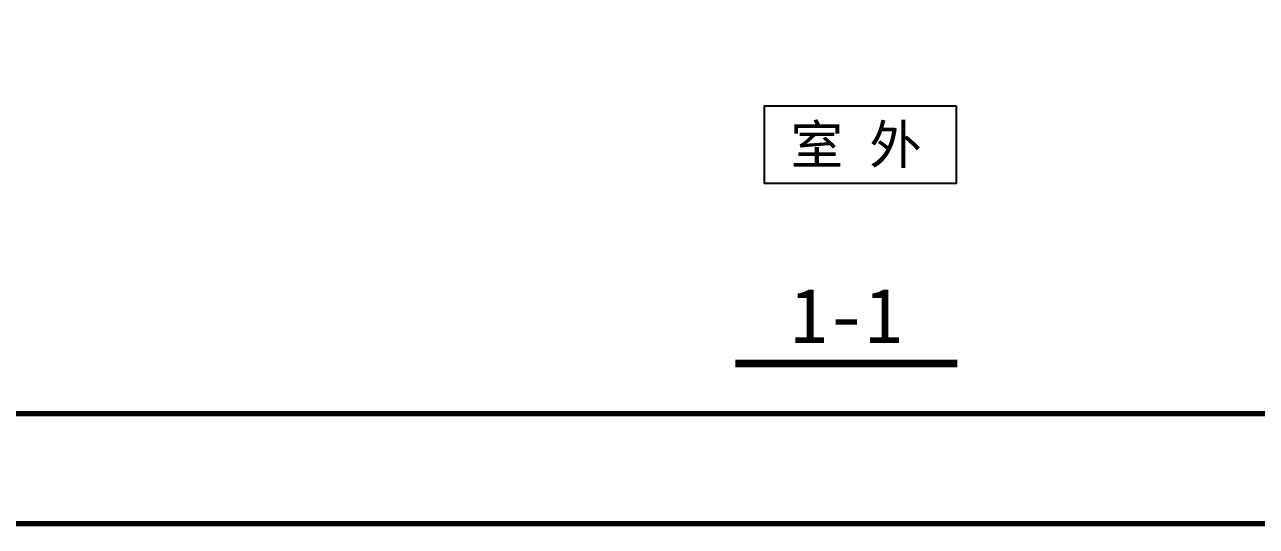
# Model space of a CAD drawing. Extents: x -202236 to 1002404, y -663931 to 1550022.
# Drawn here: x 27142 to 27814, y -357446 to -357172 of the extents above; entities that cross this region are included whole.
import ezdxf
from ezdxf.enums import TextEntityAlignment as Align

# ---------------------------------------------------------------- set-up
doc = ezdxf.new("R2010")
doc.units = 0
for name, color, linetype in [('!ZN7-符号-173', 173, 'Continuous'), ('0-cxFrame', 155, 'Continuous'), ('3符号', 173, 'Continuous')]:
    doc.layers.add(name, color=color, linetype=linetype)
doc.layers.add('0-cxText', color=131, linetype='Continuous', lineweight=25)
doc.styles.add('cx_tuming', font='simhei.ttf')
doc.styles.add('cx_tuqian1', font='')
doc.styles.add('中南符号', font='simhei.ttf')
doc.styles.add('黑体', font='simhei.ttf', dxfattribs={"height": 12})
doc.styles.get('cx_tuqian1').set_extended_font_data('SimSun')

# ---------------------------------------------------------------- blocks, each defined once
blk = doc.blocks.new('TK22.A2 L(Dragon)')
at = {"layer": '0-cxFrame', "color": 7, "const_width": 0.5}
blk.add_lwpolyline([(0, 0), (-594, 0), (-594, 420), (0, 420)], close=True, dxfattribs=at)
at = {"layer": '0-cxFrame', "const_width": 0.5}
blk.add_lwpolyline([(-80, 10), (-574, 10), (-574, 410), (-80, 410)], close=True, dxfattribs=at)
at = {"style": '黑体', "flags": 4}
blk.add_attdef('图幅', text='', height=3.3, dxfattribs=at).set_placement((-40, 3), align=Align.RIGHT)
at = {"layer": '0-cxText', "flags": 4}
for tag, height, style, p in [('建设单位', 3.5, 'cx_tuming', (-45, 240)), ('项目名称', 3.5, 'cx_tuming', (-45, 210)), ('子项名称', 3.5, 'cx_tuming', (-45, 180)), ('工程编号', 3.3, 'cx_tuqian1', (-35, 165)), ('图名1', 3.5, 'cx_tuming', (-45, 87)), ('图名2', 3.5, 'cx_tuming', (-45, 79)), ('图名3', 3.5, 'cx_tuming', (-45, 71)), ('出图日期', 3.3, 'cx_tuqian1', (-39, 60)), ('专业', 3.3, 'cx_tuqian1', (-55, 52)), ('图号', 3.3, 'cx_tuqian1', (-55, 44)), ('版次', 3.3, 'cx_tuqian1', (-20, 44))]:
    blk.add_attdef(tag, text='', height=height, dxfattribs=dict(at, style=style)).set_placement(p, align=Align.MIDDLE)
at = {"layer": 'Defpoints', "color": 6, "flags": 4}
for tag, height, style, p in [('tufu', 3.3, '黑体', (-12, 12)), ('dwfname', 4, 'cx_tuqian1', (-80, 3))]:
    blk.add_attdef(tag, text='', height=height, dxfattribs=dict(at, style=style)).set_placement(p, align=Align.RIGHT)
blk = doc.blocks.new('中南-室外标记符号')
at = {"ltscale": 6}
blk.add_lwpolyline([(8.75, 0), (-8.75, 0), (-8.75, -7), (8.75, -7)], close=True, dxfattribs=at)
at = {"color": 0, "style": '中南符号'}
blk.add_text('室 外', height=3.5, dxfattribs=at).set_placement((-6.34, -3.5), align=Align.MIDDLE_LEFT)
blk = doc.blocks.new('*U857')
at = {"const_width": 0.7}
blk.add_lwpolyline([(0, 0), (20.2, 0)], dxfattribs=at)
at = {"color": 0, "style": '中南符号', "flags": 8}
blk.add_attdef('图名', text='', height=5, dxfattribs=at).set_placement((10.1, 1.85), align=Align.CENTER)
blk.add_attdef('比例', (23, 1.85), '', height=4, dxfattribs=at)

msp = doc.modelspace()

# ---------------------------------------------------------------- block references
at = {"layer": '!ZN7-符号-173', "color": 7, "ltscale": 30, "xscale": 6, "yscale": 6, "zscale": 6}
msp.add_blockref('中南-室外标记符号', (27598.2, -357216.14), dxfattribs=at)
at = {"layer": '0-cxFrame', "xscale": 6, "yscale": 6, "zscale": 6}
msp.add_blockref('TK22.A2 L(Dragon)', (29283.96, -357444.07), dxfattribs=at)
at = {"layer": '3符号', "color": 7}
ref = msp.add_blockref('*U857', (27529.99, -357356.59), dxfattribs=dict(at, xscale=6, yscale=6, zscale=6))
ref.add_attrib('图名', '1-1', dxfattribs={"layer": '0', "color": 0, "height": 30, "style": '中南符号'}).set_placement((27590.61, -357345.51), align=Align.CENTER)

doc.saveas('drawing.dxf')
